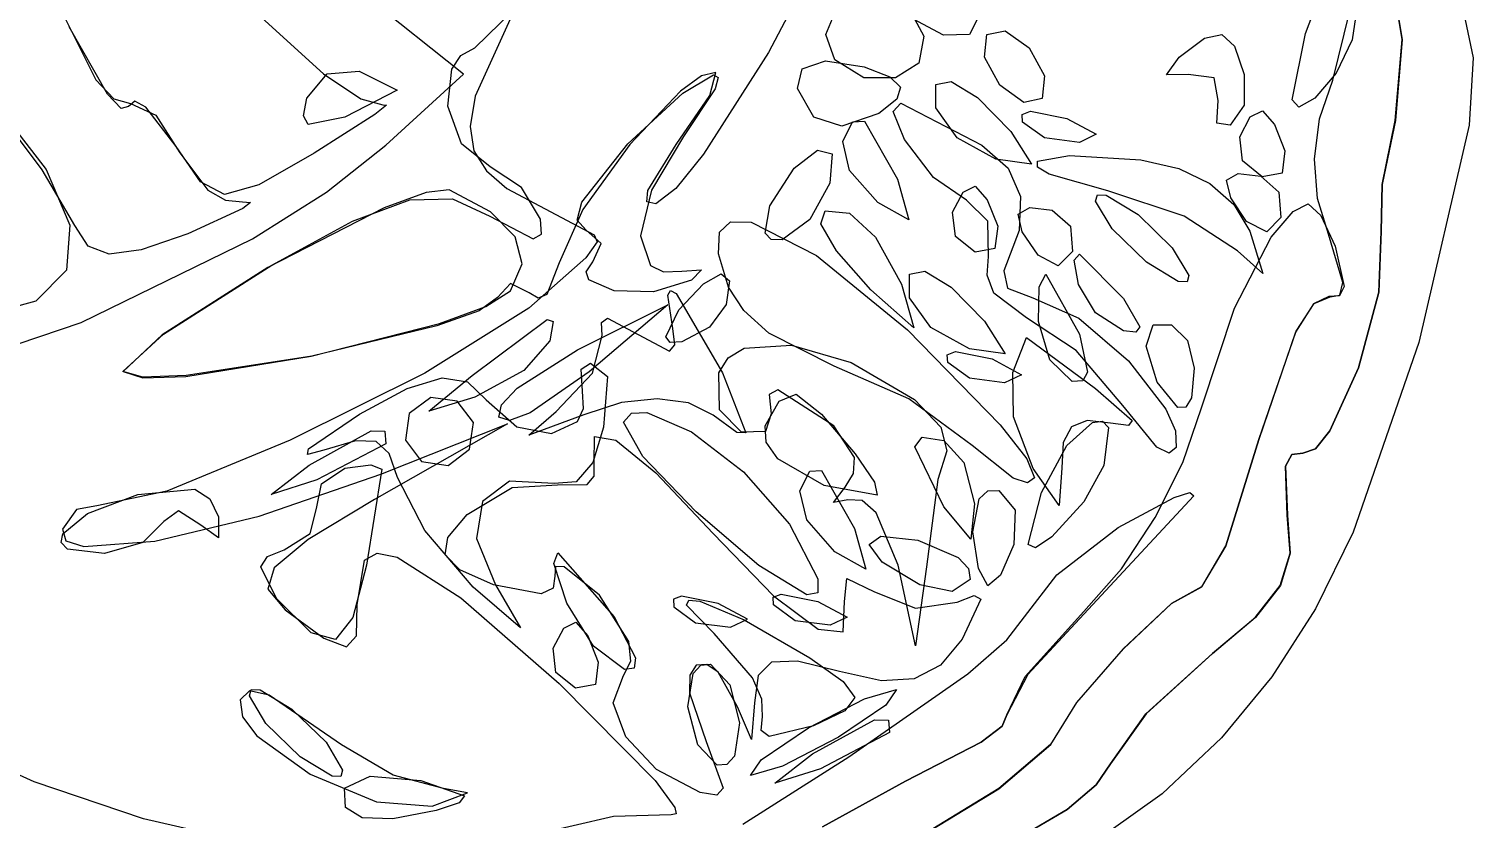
# Model space of a CAD drawing. Extents: x -886 to 651, y -59 to 942.
# Drawn here: x -170.37 to -142.09, y 56.71 to 72.17 of the extents above; entities that cross this region are included whole.
import ezdxf

# ---------------------------------------------------------------- set-up
doc = ezdxf.new("R2010")
doc.units = 0

msp = doc.modelspace()

# ---------------------------------------------------------------- linework, layer by layer
at = {"layer": 'Layer 1'}
for p, q in [((-161.86118, 71.290169), (-164.92752, 73.729669)), ((-154.808188, 73.769053), (-155.886159, 71.70834)), ((-144.2, 73.6502), (-144.464234, 71.956354)), ((-143.482074, 71.962313), (-143.76239, 73.657017)), ((-143.75949, 73.657), (-143.479174, 71.962294)), ((-145.37445, 72.07977), (-144.873509, 73.405243)), ((-166.5615, 73.0781), (-164.601202, 71.294569)), ((-169.700595, 72.454869), (-169.056115, 71.174145)), ((-161.63598, 71.805186), (-160.891421, 72.52811)), ((-160.847858, 72.581388), (-161.630881, 70.858581)), ((-154.766715, 72.064061), (-154.572441, 72.53508)), ((-152.459108, 72.050076), (-153.15789, 72.424789)), ((-153.121233, 72.542574), (-152.8503, 72.03376)), ((-151.786148, 72.393888), (-151.955514, 72.063454)), ((-144.83998, 71.166252), (-144.509867, 72.519223)), ((-142.27479, 72.47692), (-142.09303, 71.606875)), ((-168.829309, 70.895074), (-169.5799, 72.211173)), ((-151.615144, 72.060123), (-151.25259, 72.136734)), ((-151.25259, 72.136734), (-150.784126, 71.801116)), ((-154.5915, 71.570105), (-154.766715, 72.064061)), ((-152.8503, 72.03376), (-152.942398, 71.504647)), ((-152.8503, 72.03376), (-152.8503, 72.03376)), ((-151.955514, 72.063454), (-152.459108, 72.050076)), ((-151.66068, 71.618435), (-151.615144, 72.060123)), ((-147.84891, 71.621621), (-147.354327, 71.989318)), ((-147.354327, 71.989318), (-147.010783, 72.064166)), ((-147.010783, 72.064166), (-146.768004, 71.832739)), ((-146.768004, 71.832739), (-146.57572, 71.28161)), ((-145.635521, 70.781887), (-145.37445, 72.07977)), ((-144.464234, 71.956354), (-144.774266, 71.305915)), ((-143.61728, 70.381157), (-143.482074, 71.962313)), ((-143.479174, 71.962294), (-143.61438, 70.38114)), ((-162.088029, 71.387027), (-161.911387, 71.652625)), ((-161.911387, 71.652625), (-161.63598, 71.805186)), ((-155.886159, 71.70834), (-157.16401, 69.720504)), ((-155.227499, 71.39092), (-154.773181, 71.550538)), ((-154.773181, 71.550538), (-154.01335, 71.429857)), ((-154.022183, 71.217117), (-154.5915, 71.570105)), ((-151.360554, 71.069018), (-151.66068, 71.618435)), ((-150.784126, 71.801116), (-150.484, 71.2517)), ((-148.094554, 71.275702), (-147.84891, 71.621621)), ((-142.09303, 71.606875), (-142.173194, 70.289034)), ((-164.92878, 70.814911), (-164.527736, 71.290516)), ((-164.601202, 71.294569), (-163.8705, 70.803773)), ((-164.527736, 71.290516), (-163.90275, 71.345535)), ((-163.90275, 71.345535), (-163.15697, 70.97697)), ((-163.37825, 69.898479), (-161.86118, 71.290169)), ((-162.163786, 70.663169), (-162.088029, 71.387027)), ((-157.565329, 70.914669), (-156.96755, 71.277136)), ((-156.91742, 71.320069), (-157.203318, 71.252191)), ((-157.036385, 70.872279), (-156.91742, 71.320069)), ((-156.96755, 71.277136), (-156.875152, 71.218563)), ((-155.322092, 71.004892), (-155.227499, 71.39092)), ((-154.01335, 71.429857), (-153.514841, 71.232939)), ((-152.942398, 71.504647), (-153.402754, 71.213865)), ((-147.67032, 71.281313), (-148.094554, 71.275702)), ((-147.164224, 71.216453), (-147.67032, 71.281313)), ((-146.57572, 71.281598), (-146.576009, 70.681685)), ((-146.57572, 71.28161), (-146.57572, 71.281598)), ((-144.774266, 71.305915), (-145.1919, 70.8184)), ((-169.056115, 71.174145), (-168.706926, 70.801017)), ((-163.15697, 70.97697), (-164.183, 70.446346)), ((-163.15697, 70.97697), (-163.15697, 70.97697)), ((-157.203318, 71.252191), (-157.611362, 70.956308)), ((-156.934693, 70.998228), (-157.55242, 70.066594)), ((-156.875152, 71.218563), (-156.934693, 70.998228)), ((-155.00275, 70.44634), (-155.322092, 71.004892)), ((-153.402754, 71.213865), (-154.022183, 71.217117)), ((-153.514841, 71.232939), (-153.30529, 71.029813)), ((-153.30529, 71.029813), (-153.377784, 70.798571)), ((-152.61563, 70.625138), (-152.61144, 71.083356)), ((-152.61144, 71.083356), (-152.310795, 71.142829)), ((-152.310795, 71.142829), (-151.794855, 70.828852)), ((-150.89209, 70.7334), (-151.360554, 71.069018)), ((-150.484, 71.2517), (-150.529536, 70.810012)), ((-150.484, 71.2517), (-150.484, 71.2517)), ((-147.08499, 70.768289), (-147.164224, 71.216453)), ((-145.098072, 70.409605), (-144.83998, 71.166252)), ((-170.10694, 69.416328), (-171.12817, 70.77048)), ((-168.563472, 70.615058), (-168.829309, 70.895074)), ((-168.706926, 70.801017), (-168.37904, 70.711683)), ((-168.296708, 70.756346), (-168.42131, 70.655143)), ((-168.37904, 70.711683), (-167.881927, 70.483873)), ((-168.078733, 70.64275), (-168.296708, 70.756346)), ((-164.99217, 70.470242), (-164.92878, 70.814911)), ((-163.8705, 70.803773), (-163.44255, 70.68499)), ((-161.630881, 70.858581), (-161.732243, 70.26016)), ((-158.64237, 69.922179), (-157.565329, 70.914669)), ((-157.611362, 70.956308), (-158.605506, 69.909177)), ((-157.69382, 69.911439), (-157.036385, 70.872279)), ((-153.377784, 70.798571), (-153.72541, 70.517303)), ((-153.444718, 70.553155), (-153.299966, 70.718968)), ((-153.299966, 70.718968), (-151.71009, 69.897913)), ((-151.794855, 70.828852), (-151.14478, 70.166719)), ((-150.529536, 70.810012), (-150.89209, 70.7334)), ((-147.107683, 70.33039), (-147.08499, 70.768289)), ((-145.502465, 70.637963), (-145.635521, 70.781887)), ((-145.1919, 70.8184), (-145.502465, 70.637963)), ((-171.00573, 70.67869), (-170.028119, 69.421165)), ((-168.42131, 70.655143), (-168.563472, 70.615058)), ((-167.48549, 69.873724), (-168.078733, 70.64275)), ((-167.881927, 70.483873), (-167.41195, 69.749871)), ((-164.900275, 70.299495), (-164.99217, 70.470242)), ((-164.183, 70.446346), (-164.900275, 70.299495)), ((-163.594216, 70.500407), (-164.78425, 69.73865)), ((-163.366574, 70.680371), (-163.594216, 70.500407)), ((-163.44255, 70.68499), (-163.366574, 70.680371)), ((-161.900801, 69.926513), (-162.163786, 70.663169)), ((-154.453795, 70.267117), (-155.00275, 70.44634)), ((-153.72541, 70.5173), (-154.453795, 70.267117)), ((-153.72541, 70.517303), (-153.72541, 70.5173)), ((-153.22491, 70.00813), (-153.444718, 70.553155)), ((-152.195236, 70.041242), (-152.61563, 70.625138)), ((-150.920075, 70.499412), (-150.758712, 70.562175)), ((-150.91291, 70.349777), (-150.920075, 70.499412)), ((-150.758712, 70.562175), (-150.0444, 70.418117)), ((-150.0444, 70.418117), (-149.470396, 70.109878)), ((-146.576009, 70.681685), (-146.84662, 70.290208)), ((-146.66133, 70.059841), (-146.455615, 70.451603)), ((-146.455615, 70.451603), (-146.21852, 70.567319)), ((-146.21852, 70.567319), (-145.982335, 70.304097)), ((-145.198871, 69.620619), (-145.098072, 70.409605)), ((-161.732243, 70.26016), (-161.655131, 69.785248)), ((-154.43381, 69.969868), (-154.24118, 70.354001)), ((-154.24118, 70.354001), (-154.007618, 70.365054)), ((-154.007618, 70.365054), (-153.36145, 69.229066)), ((-151.14478, 70.16672), (-150.741064, 69.52407)), ((-151.14478, 70.166719), (-151.14478, 70.16672)), ((-150.484977, 70.040595), (-150.91291, 70.349777)), ((-146.84662, 70.290208), (-147.107683, 70.33039)), ((-145.982335, 70.304097), (-145.77882, 69.78479)), ((-143.876896, 69.124138), (-143.61728, 70.381157)), ((-143.61438, 70.38114), (-143.874019, 69.12412)), ((-142.173194, 70.289034), (-143.15684, 66.03584)), ((-167.012498, 69.179927), (-167.48549, 69.873724)), ((-164.545522, 68.976882), (-163.37825, 69.898479)), ((-161.33662, 69.469956), (-161.900801, 69.926513)), ((-159.545616, 68.782972), (-158.64237, 69.922179)), ((-158.605506, 69.909177), (-159.523085, 68.635972)), ((-158.253872, 69.011156), (-157.69382, 69.911439)), ((-157.55242, 70.066594), (-158.178557, 69.014566)), ((-157.55242, 70.066594), (-157.55242, 70.066594)), ((-154.299704, 69.401537), (-154.43381, 69.969868)), ((-152.660012, 69.262225), (-153.22491, 70.00813)), ((-151.43771, 69.622408), (-152.195236, 70.041242)), ((-151.71009, 69.897917), (-151.195482, 69.444547)), ((-151.71009, 69.897913), (-151.71009, 69.897917)), ((-149.79972, 69.951903), (-150.484977, 70.040595)), ((-149.470396, 70.109878), (-149.79973, 69.951881)), ((-149.79973, 69.951881), (-149.79972, 69.951903)), ((-146.607809, 69.587283), (-146.66133, 70.059841)), ((-167.41195, 69.749871), (-166.866212, 69.015179)), ((-164.78425, 69.73865), (-165.868499, 69.122725)), ((-161.655131, 69.785248), (-161.410764, 69.394986)), ((-157.16401, 69.720504), (-157.706084, 69.04917)), ((-155.38502, 69.4439), (-154.926094, 69.80222)), ((-154.926094, 69.80222), (-154.640611, 69.726086)), ((-154.640611, 69.726086), (-154.68454, 69.156374)), ((-150.741064, 69.52407), (-151.43771, 69.622408)), ((-150.621517, 69.580742), (-149.997026, 69.697517)), ((-150.619841, 69.466548), (-150.621517, 69.580742)), ((-149.997026, 69.697517), (-148.59821, 69.607173)), ((-148.59821, 69.607173), (-147.856906, 69.441453)), ((-146.22164, 69.277312), (-146.607809, 69.587283)), ((-145.77882, 69.78479), (-145.834559, 69.346281)), ((-145.77882, 69.78479), (-145.77882, 69.78479)), ((-145.14095, 68.851114), (-145.198871, 69.620619)), ((-169.47064, 68.32219), (-170.10694, 69.416328)), ((-170.028119, 69.421165), (-169.566689, 68.328353)), ((-161.410764, 69.394986), (-161.01036, 69.050514)), ((-160.723707, 69.069001), (-161.33662, 69.469956)), ((-155.86142, 68.710247), (-155.38502, 69.4439)), ((-153.74733, 68.772908), (-154.299704, 69.401537)), ((-151.195482, 69.444547), (-150.95382, 68.890256)), ((-150.396323, 69.32681), (-150.619841, 69.466548)), ((-149.24608, 69.005686), (-150.396323, 69.32681)), ((-147.856906, 69.441453), (-147.245462, 69.147928)), ((-146.92155, 69.211267), (-146.691609, 69.340637)), ((-146.691609, 69.340637), (-146.25235, 69.287347)), ((-146.25235, 69.287347), (-145.893879, 68.974819)), ((-145.834559, 69.346281), (-146.22164, 69.277312)), ((-166.542375, 68.933039), (-167.012498, 69.179927)), ((-166.866212, 69.015179), (-166.523177, 68.821475)), ((-165.868499, 69.122725), (-166.542375, 68.933039)), ((-162.13769, 69.02338), (-162.591521, 68.973364)), ((-161.328847, 68.593384), (-162.13769, 69.02338)), ((-161.01036, 69.050514), (-159.30367, 68.140786)), ((-160.35222, 68.448506), (-160.723707, 69.069001)), ((-158.178557, 69.014566), (-158.394556, 68.120347)), ((-158.268476, 68.785324), (-158.253872, 69.011156)), ((-157.706084, 69.04917), (-158.09196, 68.750359)), ((-154.68454, 69.156376), (-155.080754, 68.440073)), ((-154.68454, 69.156374), (-154.68454, 69.156376)), ((-153.36145, 69.22907), (-153.142205, 68.436813)), ((-153.36145, 69.229066), (-153.36145, 69.22907)), ((-152.01269, 68.82346), (-152.660012, 69.262225)), ((-152.07757, 68.976832), (-151.84047, 69.092548)), ((-151.84047, 69.092548), (-151.604286, 68.829326)), ((-147.748937, 68.508147), (-149.24608, 69.005686)), ((-147.245462, 69.147928), (-146.77722, 68.735315)), ((-146.839124, 68.867356), (-146.92155, 69.211267)), ((-143.89577, 68.208737), (-143.876896, 69.124138)), ((-143.874019, 69.12412), (-143.89287, 68.20872)), ((-166.523177, 68.821475), (-166.18696, 68.785712)), ((-166.18696, 68.785712), (-166.032106, 68.777019)), ((-166.032106, 68.777019), (-166.182897, 68.657022)), ((-165.99285, 68.064745), (-164.545522, 68.976882)), ((-164.031142, 68.407543), (-162.909449, 68.82683)), ((-162.591521, 68.973364), (-163.41249, 68.670276)), ((-162.909449, 68.82683), (-162.072963, 68.846641)), ((-162.072963, 68.846641), (-161.34776, 68.505976)), ((-159.63411, 68.427694), (-159.545616, 68.782972)), ((-158.09196, 68.750359), (-158.268476, 68.785324)), ((-153.142205, 68.436813), (-153.74733, 68.772908)), ((-152.28329, 68.585071), (-152.07757, 68.976832)), ((-151.594426, 68.408682), (-152.01269, 68.82346)), ((-151.604286, 68.829326), (-151.40078, 68.31002)), ((-150.95382, 68.890256), (-150.983208, 68.224165)), ((-149.483824, 68.799737), (-149.448163, 68.923054)), ((-149.15891, 68.256557), (-149.483824, 68.799737)), ((-149.448163, 68.923054), (-149.27533, 68.91856)), ((-149.27533, 68.91856), (-148.652791, 68.54073)), ((-146.5274, 68.404837), (-146.839124, 68.867356)), ((-146.77722, 68.735315), (-146.46552, 68.212333)), ((-145.893879, 68.974819), (-145.8582, 68.480917)), ((-145.61805, 68.599974), (-145.322186, 68.745735)), ((-145.322186, 68.745735), (-145.07464, 68.523204)), ((-144.92288, 68.152912), (-145.14095, 68.851114)), ((-166.182897, 68.657022), (-167.26053, 68.164626)), ((-163.41249, 68.670276), (-165.68965, 67.50425)), ((-161.34776, 68.505976), (-160.493586, 68.065509)), ((-160.847611, 68.100936), (-161.328847, 68.593384)), ((-160.335875, 68.154193), (-160.35222, 68.448506)), ((-159.523085, 68.635972), (-159.98733, 67.593989)), ((-155.954524, 68.173374), (-155.86142, 68.710247)), ((-155.080754, 68.440073), (-155.6194, 68.046106)), ((-154.860959, 68.355886), (-154.7789, 68.615025)), ((-154.7789, 68.615025), (-154.3044, 68.56927)), ((-154.3044, 68.56927), (-153.792186, 68.094168)), ((-152.229768, 68.112513), (-152.28329, 68.585071)), ((-151.00306, 68.547211), (-150.773119, 68.67658)), ((-150.920637, 68.203299), (-151.00306, 68.547211)), ((-150.773119, 68.67658), (-150.33386, 68.623291)), ((-150.33386, 68.623291), (-149.975389, 68.310763)), ((-148.652791, 68.54073), (-147.98223, 67.88982)), ((-146.70793, 67.829596), (-147.748937, 68.508147)), ((-145.8582, 68.480917), (-146.134877, 68.201556)), ((-146.04564, 68.097707), (-145.61805, 68.599974)), ((-145.8582, 68.480917), (-145.8582, 68.480917)), ((-145.07464, 68.523204), (-144.792, 67.920596)), ((-169.566689, 68.328353), (-169.631772, 67.451597)), ((-169.208023, 67.919671), (-169.47064, 68.32219)), ((-167.26053, 68.164626), (-168.168807, 67.845583)), ((-165.61197, 67.549778), (-164.031142, 68.407543)), ((-160.493586, 68.065509), (-160.335875, 68.154193)), ((-159.46703, 68.242729), (-159.63411, 68.427694)), ((-159.162893, 67.97497), (-159.46703, 68.242729)), ((-156.870682, 67.768558), (-156.850268, 68.193182)), ((-156.850268, 68.193182), (-156.629548, 68.398313)), ((-156.629548, 68.398313), (-156.226884, 68.388325)), ((-156.226884, 68.388325), (-154.949168, 67.740478)), ((-155.83652, 68.047644), (-155.954524, 68.173374)), ((-154.560449, 67.827446), (-154.860959, 68.355886)), ((-151.58021, 67.72044), (-151.594426, 68.408682)), ((-151.40078, 68.31002), (-151.456518, 67.871511)), ((-151.40078, 68.31002), (-151.40078, 68.31002)), ((-150.983208, 68.224165), (-151.28175, 67.435397)), ((-150.60891, 67.74078), (-150.920637, 68.203299)), ((-149.975389, 68.310763), (-149.93971, 67.81686)), ((-148.488349, 67.605646), (-149.15891, 68.256557)), ((-146.134877, 68.201556), (-146.5274, 68.404837)), ((-146.46552, 68.212333), (-146.46552, 68.21233)), ((-146.46552, 68.21233), (-146.208327, 67.38573)), ((-144.642845, 67.206868), (-144.92288, 68.152912)), ((-143.940592, 67.019052), (-143.89577, 68.208737)), ((-143.89287, 68.20872), (-143.937692, 67.019036)), ((-169.345729, 66.426877), (-165.99285, 68.064745)), ((-168.796025, 67.762367), (-169.208023, 67.919671)), ((-160.711467, 67.574884), (-160.847611, 68.100936)), ((-159.24372, 68.004925), (-159.464217, 67.688761)), ((-159.32782, 67.610515), (-159.162893, 67.97497)), ((-159.30367, 68.140786), (-159.24372, 68.004925)), ((-158.394556, 68.120347), (-158.198312, 67.541034)), ((-155.6194, 68.046106), (-155.83652, 68.047644)), ((-153.792186, 68.094168), (-153.28571, 67.17786)), ((-151.84359, 67.802542), (-152.229768, 68.112513)), ((-151.456518, 67.871511), (-151.84359, 67.802542)), ((-147.98223, 67.88982), (-147.657324, 67.34664)), ((-147.98223, 67.88982), (-147.98223, 67.88982)), ((-146.763589, 66.703603), (-146.04564, 68.097707)), ((-144.792, 67.9206), (-144.619174, 67.133851)), ((-144.792, 67.920596), (-144.792, 67.9206)), ((-168.168807, 67.845583), (-168.796025, 67.762367)), ((-159.464217, 67.688761), (-160.57914, 66.704116)), ((-159.98733, 67.593989), (-160.225397, 66.975123)), ((-159.457118, 67.42048), (-159.32782, 67.610515)), ((-156.67243, 67.120068), (-156.870682, 67.768558)), ((-154.949168, 67.740478), (-153.16401, 66.284623)), ((-153.88724, 67.0653), (-154.560449, 67.827446)), ((-151.606366, 67.352084), (-151.58021, 67.72044)), ((-150.216387, 67.537499), (-150.60891, 67.74078)), ((-149.93971, 67.81686), (-150.216387, 67.537499)), ((-149.93971, 67.81686), (-149.93971, 67.81686)), ((-149.902955, 67.648413), (-149.800651, 67.76679)), ((-149.81951, 67.171621), (-149.902955, 67.648413)), ((-149.800651, 67.76679), (-148.937, 66.89657)), ((-147.86581, 67.227817), (-148.488349, 67.605646)), ((-146.208327, 67.38573), (-146.70793, 67.829596)), ((-169.631772, 67.451597), (-170.2337, 66.84224)), ((-165.68965, 67.50425), (-167.756719, 66.185566)), ((-167.734219, 66.198899), (-165.61197, 67.549778)), ((-165.68965, 67.50425), (-165.68965, 67.50425)), ((-160.9379, 67.04408), (-160.711467, 67.574884)), ((-159.405784, 67.25805), (-159.457118, 67.42048)), ((-158.198312, 67.541034), (-157.944941, 67.41856)), ((-157.944941, 67.41856), (-157.58772, 67.433724)), ((-157.58772, 67.433724), (-157.198216, 67.453902)), ((-157.198216, 67.453902), (-157.39555, 67.251589)), ((-157.1612, 67.185567), (-156.814689, 67.37833)), ((-156.814689, 67.37833), (-156.65053, 67.244162)), ((-153.13051, 66.911828), (-153.12632, 67.370046)), ((-153.12632, 67.370046), (-152.825675, 67.429519)), ((-152.825675, 67.429519), (-152.309735, 67.115542)), ((-151.475381, 67.001871), (-151.606366, 67.352084)), ((-151.28175, 67.435397), (-151.208182, 67.097701)), ((-150.586296, 67.126268), (-150.46111, 67.37168)), ((-150.46111, 67.37168), (-149.80008, 66.19742)), ((-147.657324, 67.34664), (-147.692983, 67.223323)), ((-161.420125, 66.740405), (-160.9379, 67.04408)), ((-160.937716, 67.187615), (-161.19533, 66.916018)), ((-160.57748, 67.009148), (-160.937716, 67.187615)), ((-158.91058, 67.043749), (-159.405784, 67.25805)), ((-158.140928, 67.023099), (-158.91058, 67.043749)), ((-157.39555, 67.251589), (-158.140928, 67.023099)), ((-157.861868, 66.958207), (-157.80744, 67.049985)), ((-157.80744, 67.049985), (-157.693721, 66.995698)), ((-157.64182, 66.671407), (-157.1612, 67.185567)), ((-156.65053, 67.244162), (-156.71697, 66.777526)), ((-156.370243, 66.660498), (-156.67243, 67.120068)), ((-153.040269, 66.323026), (-153.88724, 67.0653)), ((-153.28571, 67.17786), (-153.28571, 67.177857)), ((-153.28571, 67.177857), (-153.040269, 66.323026)), ((-152.309735, 67.115542), (-151.65966, 66.45341)), ((-151.208182, 67.097701), (-150.71505, 66.910081)), ((-150.60118, 66.447099), (-150.586296, 67.126268)), ((-149.485521, 66.614656), (-149.81951, 67.171621)), ((-147.692983, 67.223323), (-147.86581, 67.227817)), ((-144.619174, 67.133851), (-144.710585, 66.947753)), ((-144.701109, 66.963789), (-144.642845, 67.206868)), ((-144.338668, 65.536218), (-143.940592, 67.019052)), ((-143.937692, 67.019036), (-144.335768, 65.536202)), ((-170.2337, 66.84224), (-170.784511, 66.696138)), ((-162.329495, 66.405972), (-161.420125, 66.740405)), ((-161.19533, 66.916018), (-161.553984, 66.656357)), ((-160.396864, 66.900929), (-160.57748, 67.009148)), ((-160.225397, 66.975123), (-160.396864, 66.900929)), ((-159.62617, 65.888925), (-157.85668, 66.77185)), ((-157.85668, 66.77185), (-159.3998, 65.45755)), ((-157.76465, 66.311411), (-157.861868, 66.958207)), ((-157.693721, 66.995698), (-156.78694, 65.44312)), ((-156.71694, 66.777526), (-157.042555, 66.334191)), ((-156.71697, 66.777526), (-156.71694, 66.777526)), ((-152.710111, 66.327931), (-153.13051, 66.911828)), ((-150.83923, 66.5142), (-151.475381, 67.001871)), ((-150.71505, 66.910081), (-149.811984, 66.510244)), ((-148.937, 66.89657), (-148.93675, 66.89657)), ((-148.93675, 66.89657), (-148.618839, 66.340912)), ((-145.2186, 66.791265), (-145.568775, 66.235924)), ((-145.558273, 66.255793), (-145.205949, 66.796344)), ((-144.9162, 66.934332), (-145.2186, 66.791265)), ((-145.205949, 66.796344), (-144.89288, 66.927612)), ((-144.710585, 66.947753), (-144.9162, 66.934332)), ((-144.89288, 66.927612), (-144.701109, 66.963789)), ((-160.57914, 66.704116), (-162.62004, 65.436586)), ((-161.553984, 66.656357), (-162.383017, 66.357539)), ((-161.69174, 65.385636), (-160.21901, 66.486566)), ((-160.21901, 66.486566), (-160.103719, 66.442581)), ((-159.161136, 66.423267), (-159.042737, 66.511521)), ((-159.042737, 66.511521), (-158.44261, 66.192574)), ((-157.898145, 66.1474), (-157.64182, 66.671407)), ((-155.879616, 66.215886), (-156.370243, 66.660498)), ((-151.65966, 66.45341), (-151.255943, 65.810759)), ((-151.65966, 66.45341), (-151.65966, 66.45341)), ((-149.866836, 65.878255), (-150.83923, 66.5142)), ((-149.811984, 66.510244), (-148.841631, 65.677837)), ((-148.93575, 66.260574), (-149.485521, 66.614656)), ((-147.40917, 64.754357), (-146.763589, 66.703603)), ((-172.672993, 65.300925), (-169.345729, 66.426877)), ((-168.52686, 65.465378), (-167.734219, 66.198899)), ((-167.756719, 66.185566), (-168.5264, 65.46544)), ((-164.84186, 65.767119), (-162.329495, 66.405972)), ((-162.383017, 66.357539), (-164.830199, 65.765505)), ((-160.103719, 66.442581), (-160.16761, 66.06546)), ((-159.333781, 65.434857), (-159.14536, 66.170274)), ((-159.14536, 66.170274), (-159.161136, 66.423267)), ((-158.44261, 66.192574), (-157.823839, 65.864511)), ((-157.725421, 65.990894), (-157.76465, 66.311411)), ((-157.042555, 66.334191), (-157.58312, 66.045725)), ((-154.60447, 65.574378), (-155.879616, 66.215886)), ((-153.16401, 66.284623), (-153.16401, 66.28462)), ((-153.16401, 66.28462), (-151.350881, 64.426005)), ((-151.95258, 65.909098), (-152.710111, 66.327931)), ((-150.380764, 65.694586), (-150.60118, 66.447099)), ((-149.80008, 66.19742), (-149.642114, 65.454788)), ((-149.80008, 66.19742), (-149.80008, 66.19742)), ((-148.69792, 66.235442), (-148.93575, 66.260574)), ((-148.618839, 66.340912), (-148.69792, 66.235442)), ((-148.497336, 65.96571), (-148.35651, 66.381725)), ((-148.35651, 66.381725), (-147.995606, 66.378371)), ((-147.995606, 66.378371), (-147.68781, 66.076489)), ((-145.568775, 66.235924), (-146.29113, 64.135402)), ((-146.28695, 64.134652), (-145.558273, 66.255793)), ((-160.809374, 65.138643), (-159.62617, 65.888925)), ((-160.16761, 66.06546), (-160.679208, 65.488641)), ((-160.16761, 66.06546), (-160.16761, 66.06546)), ((-157.811284, 66.035564), (-157.898145, 66.1474)), ((-157.823839, 65.864511), (-157.725421, 65.990894)), ((-157.58312, 66.045725), (-157.811284, 66.035564)), ((-156.675366, 65.736925), (-156.362933, 65.924805)), ((-156.362933, 65.924805), (-155.439095, 65.983712)), ((-155.439095, 65.983712), (-154.267443, 65.640603)), ((-151.255943, 65.810759), (-151.95258, 65.909098)), ((-151.10767, 65.447658), (-150.83966, 66.134991)), ((-150.83966, 66.134991), (-149.48487, 65.131601)), ((-148.27601, 65.259305), (-148.497336, 65.96571)), ((-147.68782, 66.07649), (-147.552804, 65.534562)), ((-147.68781, 66.076489), (-147.68782, 66.07649)), ((-143.15684, 66.03584), (-144.439485, 62.324983)), ((-167.29937, 65.372085), (-164.84186, 65.767119)), ((-164.830199, 65.765505), (-167.292829, 65.386068)), ((-159.55438, 65.511723), (-159.37138, 65.631201)), ((-159.37138, 65.631201), (-159.04332, 65.367581)), ((-156.85798, 65.439337), (-156.675366, 65.736925)), ((-154.267443, 65.640603), (-153.02895, 64.920022)), ((-152.387445, 65.792941), (-152.226083, 65.855704)), ((-152.38028, 65.643306), (-152.387445, 65.792941)), ((-151.952347, 65.33412), (-152.38028, 65.643306)), ((-152.226083, 65.855704), (-151.51177, 65.711646)), ((-151.51177, 65.711646), (-150.937766, 65.403408)), ((-149.94014, 65.272839), (-150.380764, 65.694586)), ((-148.95358, 64.80321), (-149.866836, 65.878255)), ((-148.841631, 65.677837), (-148.106053, 64.728369)), ((-168.141172, 65.352995), (-168.52686, 65.465378)), ((-168.5264, 65.46544), (-168.140172, 65.342429)), ((-167.292829, 65.386068), (-168.141172, 65.352995)), ((-168.140172, 65.342429), (-167.29937, 65.372085)), ((-162.62004, 65.436586), (-165.255172, 64.119793)), ((-162.963211, 65.131495), (-162.277001, 65.340412)), ((-162.537086, 64.691453), (-161.69174, 65.385636)), ((-162.277001, 65.340412), (-161.780611, 65.265749)), ((-160.679208, 65.488641), (-161.64034, 64.96453)), ((-159.3998, 65.45755), (-160.556119, 64.656044)), ((-160.04808, 64.683924), (-159.333781, 65.434857)), ((-159.53248, 65.080525), (-159.55438, 65.511723)), ((-159.04332, 65.367584), (-159.119766, 64.37916)), ((-159.04332, 65.367581), (-159.04332, 65.367584)), ((-156.848425, 64.714554), (-156.85798, 65.439337)), ((-156.78694, 65.44314), (-156.334664, 64.266614)), ((-156.78694, 65.44312), (-156.78694, 65.44314)), ((-153.143423, 64.930341), (-154.60447, 65.574378)), ((-151.26709, 65.245432), (-151.952347, 65.33412)), ((-150.937766, 65.403408), (-151.2671, 65.24541)), ((-151.088568, 64.581965), (-151.10767, 65.447658)), ((-149.642114, 65.454788), (-149.735906, 65.28199)), ((-147.552804, 65.534562), (-147.60732, 64.95407)), ((-144.898229, 64.303934), (-144.338668, 65.536218)), ((-144.335768, 65.536202), (-144.895329, 64.303918)), ((-163.89667, 64.632478), (-162.963211, 65.131495)), ((-161.780611, 65.265749), (-161.41661, 64.914024)), ((-161.117556, 64.811787), (-160.809374, 65.138643)), ((-159.512945, 64.743374), (-159.53248, 65.080525)), ((-155.704246, 65.10684), (-155.876009, 65.015933)), ((-154.60971, 64.402034), (-155.704246, 65.10684)), ((-151.2671, 65.24541), (-151.26709, 65.245432)), ((-149.735906, 65.28199), (-149.94014, 65.272839)), ((-149.48487, 65.131604), (-148.769651, 64.508936)), ((-149.48487, 65.131601), (-149.48487, 65.131604)), ((-147.875778, 64.760787), (-148.27601, 65.259305)), ((-162.50254, 64.959292), (-162.92178, 64.643481)), ((-161.64034, 64.96453), (-162.537086, 64.691453)), ((-161.982991, 64.884639), (-162.50254, 64.959292)), ((-161.66718, 64.465397), (-161.982991, 64.884639)), ((-161.41661, 64.914024), (-160.818153, 64.385978)), ((-161.16928, 64.574625), (-161.117556, 64.811787)), ((-158.765589, 64.857208), (-159.50204, 64.620294)), ((-158.068837, 64.93441), (-158.765589, 64.857208)), ((-157.455797, 64.85208), (-158.068837, 64.93441)), ((-156.97048, 64.610394), (-157.455797, 64.85208)), ((-155.95318, 64.403016), (-155.680316, 64.887818)), ((-155.876009, 65.015933), (-155.83741, 64.637141)), ((-155.680316, 64.887818), (-155.34614, 65.020682)), ((-155.34614, 65.020682), (-154.851184, 64.629402)), ((-151.90367, 64.020048), (-153.143423, 64.930341)), ((-153.02895, 64.920022), (-153.02892, 64.920024)), ((-153.02892, 64.920024), (-152.511291, 64.378149)), ((-148.286884, 63.988172), (-148.95358, 64.80321)), ((-147.719408, 64.768367), (-147.875778, 64.760787)), ((-147.775083, 63.685906), (-147.40917, 64.754357)), ((-147.60732, 64.95407), (-147.719408, 64.768367)), ((-164.892551, 63.95049), (-163.89667, 64.632478)), ((-162.92178, 64.643481), (-162.99644, 64.123934)), ((-160.959625, 64.510838), (-161.16928, 64.574625)), ((-160.556119, 64.656044), (-160.959625, 64.510838)), ((-160.581858, 64.219524), (-160.04808, 64.683924)), ((-159.50204, 64.620294), (-160.581858, 64.219524)), ((-160.139415, 64.252313), (-159.628243, 64.49113)), ((-159.628243, 64.49113), (-159.512945, 64.743374)), ((-158.72986, 64.478017), (-158.568655, 64.652988)), ((-158.3465, 63.80283), (-158.72986, 64.478017)), ((-158.568655, 64.652988), (-158.271027, 64.665802)), ((-158.271027, 64.665802), (-157.399301, 64.28659)), ((-156.510506, 64.27593), (-156.97048, 64.610394)), ((-156.41776, 64.280107), (-156.848425, 64.714554)), ((-155.83741, 64.637141), (-155.945931, 64.291062)), ((-154.851184, 64.629402), (-154.19176, 63.854032)), ((-150.70948, 63.569608), (-151.088568, 64.581965)), ((-150.046708, 64.018719), (-149.542265, 64.470568)), ((-149.649842, 64.50845), (-149.95691, 64.384362)), ((-149.19024, 64.458629), (-149.649842, 64.50845)), ((-149.542265, 64.470568), (-149.350129, 64.494553)), ((-149.350129, 64.494553), (-149.232042, 64.369283)), ((-148.769651, 64.508936), (-148.837009, 64.410043)), ((-148.106053, 64.728369), (-147.920698, 64.308334)), ((-164.88179, 63.635963), (-163.670739, 64.303897)), ((-163.670739, 64.303897), (-163.3986, 64.296505)), ((-160.99737, 64.444718), (-163.6012, 62.960858)), ((-163.47972, 63.459289), (-160.99737, 64.444718)), ((-163.3986, 64.296505), (-163.3784, 64.0533)), ((-161.741835, 63.94585), (-161.66718, 64.465397)), ((-160.818153, 64.385978), (-160.139415, 64.252313)), ((-159.119766, 64.37916), (-159.328189, 63.682489)), ((-159.30112, 63.671356), (-159.295425, 64.192537)), ((-159.295425, 64.192537), (-158.879976, 64.122407)), ((-157.399301, 64.28659), (-156.380285, 63.503636)), ((-156.334664, 64.266614), (-156.510506, 64.27593)), ((-155.945931, 64.291062), (-156.41776, 64.280107)), ((-155.933007, 64.083436), (-155.95318, 64.403016)), ((-154.207978, 63.783968), (-154.60971, 64.402034)), ((-152.511291, 64.378149), (-152.39756, 63.916384)), ((-151.350881, 64.426005), (-150.831757, 63.754852)), ((-149.95691, 64.384362), (-150.119791, 64.078743)), ((-149.232042, 64.369283), (-149.32, 63.627096)), ((-148.837009, 64.410043), (-149.19024, 64.458629)), ((-147.920698, 64.308334), (-147.90731, 63.977351)), ((-145.17864, 63.951653), (-144.898229, 64.303934)), ((-144.895329, 64.303918), (-145.17574, 63.951637)), ((-165.255172, 64.119793), (-167.667169, 63.127665)), ((-164.91753, 63.844558), (-164.892551, 63.95049)), ((-164.59658, 63.926238), (-164.91753, 63.844558)), ((-163.3784, 64.0533), (-164.72889, 63.344599)), ((-163.97718, 64.108664), (-164.59658, 63.926238)), ((-163.570885, 64.095217), (-163.97718, 64.108664)), ((-163.31588, 63.862928), (-163.570885, 64.095217)), ((-163.3784, 64.0533), (-163.3784, 64.0533)), ((-162.99644, 64.123934), (-162.680624, 63.704692)), ((-162.99644, 64.123934), (-162.99644, 64.123934)), ((-162.16107, 63.630039), (-161.741835, 63.94585)), ((-158.879976, 64.122407), (-158.092447, 63.483181)), ((-155.708634, 63.756948), (-155.933007, 64.083436)), ((-153.020346, 63.992776), (-152.878551, 64.178702)), ((-152.45263, 62.81562), (-153.020346, 63.992776)), ((-152.878551, 64.178702), (-152.45299, 64.11898)), ((-152.39756, 63.916384), (-152.57359, 63.350956)), ((-152.45299, 64.11898), (-152.06149, 63.685723)), ((-151.097699, 63.379137), (-151.90367, 64.020048)), ((-150.54141, 63.101504), (-150.046708, 64.018719)), ((-150.119791, 64.078743), (-150.14683, 63.583968)), ((-148.044039, 63.868686), (-148.286884, 63.988172)), ((-147.90731, 63.977351), (-148.044039, 63.868686)), ((-146.29113, 64.135402), (-146.935553, 62.055385)), ((-146.931391, 62.054567), (-146.28695, 64.134652)), ((-145.42751, 63.865897), (-145.17864, 63.951653)), ((-145.17574, 63.951637), (-145.42461, 63.86588)), ((-165.624291, 63.060515), (-164.88179, 63.635963)), ((-164.1835, 63.572818), (-163.676796, 63.642647)), ((-163.676796, 63.642647), (-163.45996, 63.553288)), ((-163.15035, 63.388824), (-163.31588, 63.862928)), ((-162.680624, 63.704692), (-162.16107, 63.630039)), ((-159.328189, 63.682489), (-159.655215, 63.304576)), ((-159.301879, 63.42096), (-159.30112, 63.671356)), ((-157.307034, 62.719943), (-158.3465, 63.80283)), ((-154.7988, 63.236366), (-155.708634, 63.756948)), ((-154.221816, 63.469361), (-154.207978, 63.783968)), ((-154.19176, 63.854032), (-154.19176, 63.854031)), ((-154.19176, 63.854031), (-153.814463, 63.302581)), ((-152.06149, 63.685723), (-151.858, 62.87401)), ((-150.831757, 63.754852), (-150.67962, 63.38276)), ((-149.32, 63.6271), (-149.717371, 62.91502)), ((-149.32, 63.627096), (-149.32, 63.6271)), ((-148.315019, 62.606488), (-147.775083, 63.685906)), ((-145.768956, 63.61524), (-145.643085, 63.840054)), ((-145.640164, 63.840035), (-145.766038, 63.615221)), ((-145.643085, 63.840054), (-145.42751, 63.865897)), ((-145.42461, 63.86588), (-145.640164, 63.840035)), ((-165.859658, 62.637539), (-163.47972, 63.459289)), ((-164.72889, 63.344599), (-165.624291, 63.060515)), ((-164.641489, 63.265812), (-164.1835, 63.572818)), ((-163.45996, 63.553291), (-163.76197, 61.672851)), ((-163.45996, 63.553288), (-163.45996, 63.553291)), ((-162.620344, 62.353335), (-163.15035, 63.388824)), ((-159.437183, 63.257884), (-159.301879, 63.42096)), ((-158.092447, 63.483181), (-156.97051, 62.297076)), ((-156.380285, 63.503636), (-155.47958, 62.480197)), ((-155.27436, 63.131298), (-155.08173, 63.515431)), ((-155.08173, 63.515431), (-154.848167, 63.526483)), ((-154.848167, 63.526483), (-154.202, 62.390496)), ((-154.38847, 63.203474), (-154.221816, 63.469361)), ((-152.57359, 63.350956), (-152.79435, 61.644666)), ((-150.820085, 63.289925), (-151.097699, 63.379137)), ((-150.67962, 63.38276), (-150.820085, 63.289925)), ((-150.196311, 62.840713), (-150.70948, 63.569608)), ((-150.14683, 63.583968), (-150.196311, 62.840713)), ((-145.73073, 62.652387), (-145.768956, 63.61524)), ((-145.766038, 63.615221), (-145.72783, 62.65237)), ((-169.2197, 62.688576), (-168.23565, 63.060037)), ((-167.667169, 63.127665), (-169.03866, 62.834126)), ((-168.23565, 63.060037), (-167.123299, 63.161838)), ((-167.123299, 63.161838), (-166.825711, 62.977226)), ((-164.74127, 62.784932), (-164.641489, 63.265812)), ((-161.78561, 62.670596), (-160.906636, 63.194433)), ((-160.957907, 63.320467), (-161.489666, 62.91931)), ((-160.08747, 63.272424), (-160.957907, 63.320467)), ((-160.906636, 63.194433), (-160.01741, 63.24911)), ((-159.655215, 63.304576), (-160.08747, 63.272424)), ((-160.01741, 63.24911), (-159.437183, 63.257884)), ((-155.140254, 62.562967), (-155.27436, 63.131298)), ((-153.762834, 63.043329), (-154.7988, 63.236366)), ((-154.61831, 62.901194), (-154.38847, 63.203474)), ((-153.814463, 63.302581), (-153.762834, 63.043329)), ((-151.764801, 62.974414), (-151.597256, 63.130217)), ((-151.597256, 63.130217), (-151.381, 63.139217)), ((-151.381, 63.139217), (-151.059324, 62.75454)), ((-150.803914, 62.077635), (-150.54141, 63.101504)), ((-147.947236, 63.002978), (-147.639886, 63.099201)), ((-147.639886, 63.099201), (-147.558, 63.035093)), ((-169.03866, 62.834126), (-169.434636, 62.763055)), ((-166.825711, 62.977226), (-166.65813, 62.623884)), ((-163.6012, 62.960858), (-164.901906, 62.175818)), ((-164.86305, 62.298399), (-164.74127, 62.784932)), ((-161.489666, 62.91931), (-161.60706, 62.199632)), ((-154.33527, 62.952036), (-154.61831, 62.901194)), ((-154.056965, 62.944932), (-154.33527, 62.952036)), ((-153.77843, 62.702113), (-154.056965, 62.944932)), ((-151.925241, 62.185073), (-152.45263, 62.81562)), ((-151.858, 62.874), (-151.925241, 62.185073)), ((-151.88728, 62.328772), (-151.764801, 62.974414)), ((-151.858, 62.87401), (-151.858, 62.874)), ((-149.717371, 62.91502), (-150.33825, 62.23178)), ((-147.558, 63.0351), (-149.54662, 60.89821)), ((-149.04337, 62.411399), (-147.947236, 63.002978)), ((-147.558, 63.035093), (-147.558, 63.0351)), ((-169.434636, 62.763055), (-169.70918, 62.381039)), ((-169.702791, 62.290626), (-169.2197, 62.688576)), ((-167.72509, 62.531077), (-168.138619, 62.116811)), ((-167.904752, 62.146953), (-165.859658, 62.637539)), ((-167.440709, 62.741155), (-167.72509, 62.531077)), ((-167.00212, 62.459697), (-167.440709, 62.741155)), ((-166.65813, 62.623884), (-166.65812, 62.623911)), ((-166.65812, 62.623911), (-166.657121, 62.213658)), ((-162.16486, 62.219293), (-161.78561, 62.670596)), ((-156.080523, 61.670712), (-157.307034, 62.719943)), ((-154.58788, 61.934338), (-155.140254, 62.562967)), ((-153.34999, 61.676716), (-153.77843, 62.702113)), ((-151.059324, 62.75454), (-151.08618, 62.079097)), ((-148.97784, 61.604591), (-148.315019, 62.606488)), ((-145.676629, 61.909755), (-145.73073, 62.652387)), ((-145.72783, 62.65237), (-145.673733, 61.909738)), ((-169.734729, 62.120163), (-169.702791, 62.290626)), ((-169.70918, 62.381039), (-169.64389, 62.153285)), ((-166.657121, 62.213658), (-167.00212, 62.459697)), ((-165.37396, 61.977803), (-164.86305, 62.298399)), ((-161.66946, 61.242144), (-162.620344, 62.353335)), ((-162.220524, 61.877439), (-162.16486, 62.219293)), ((-156.97051, 62.297076), (-156.97047, 62.297071)), ((-156.97047, 62.297071), (-155.788912, 61.077156)), ((-155.47958, 62.480197), (-154.919849, 61.41005)), ((-155.47958, 62.480197), (-155.47958, 62.480197)), ((-154.202, 62.3905), (-153.982759, 61.598243)), ((-154.202, 62.390496), (-154.202, 62.3905)), ((-153.918681, 62.077894), (-153.68674, 62.245269)), ((-153.68674, 62.245269), (-152.96368, 62.167593)), ((-151.77444, 61.609791), (-151.88728, 62.328772)), ((-150.33825, 62.23178), (-150.663499, 62.013433)), ((-150.242316, 61.48994), (-149.04337, 62.411399)), ((-144.439485, 62.324983), (-145.182032, 60.818658)), ((-169.615329, 61.989212), (-169.734729, 62.120163)), ((-169.64389, 62.153285), (-169.294696, 62.042972)), ((-168.88772, 61.907357), (-169.615329, 61.989212)), ((-169.294696, 62.042972), (-167.904752, 62.146953)), ((-168.138619, 62.116811), (-168.88772, 61.907357)), ((-165.696367, 61.842945), (-165.37396, 61.977803)), ((-164.901906, 62.175818), (-165.569216, 61.625754)), ((-161.60706, 62.199632), (-161.2344, 61.292114)), ((-153.982759, 61.598243), (-154.58788, 61.934338)), ((-153.662846, 61.736668), (-153.918681, 62.077894)), ((-152.96368, 62.167593), (-152.177137, 61.828607)), ((-151.08618, 62.079097), (-151.348356, 61.476993)), ((-151.08618, 62.079097), (-151.08618, 62.079097)), ((-150.663499, 62.013433), (-150.803914, 62.077635)), ((-146.935553, 62.055385), (-147.40848, 61.251162)), ((-147.4043, 61.250412), (-146.931391, 62.054567)), ((-165.82725, 61.646002), (-165.696367, 61.842945)), ((-165.52139, 61.020796), (-165.82725, 61.646002)), ((-163.76197, 61.672851), (-164.02634, 60.652563)), ((-163.94079, 60.901858), (-163.800769, 61.774824)), ((-163.800769, 61.774824), (-163.547256, 61.907831)), ((-163.547256, 61.907831), (-163.156081, 61.832543)), ((-163.156081, 61.832543), (-161.91477, 61.039147)), ((-161.931065, 61.586769), (-162.220524, 61.877439)), ((-160.093235, 61.706529), (-160.011535, 61.915834)), ((-159.83476, 60.932864), (-160.093235, 61.706529)), ((-160.058145, 61.64874), (-160.07172, 61.462523)), ((-159.888794, 61.64041), (-160.058145, 61.64874)), ((-160.011535, 61.915834), (-158.91178, 60.665728)), ((-155.13603, 61.096497), (-156.080523, 61.670712)), ((-152.92258, 61.292794), (-153.662846, 61.736668)), ((-153.01299, 60.099086), (-153.34999, 61.676716)), ((-152.79435, 61.644666), (-153.01299, 60.099086)), ((-152.177137, 61.828607), (-151.973475, 61.611246)), ((-145.867676, 61.276171), (-145.676629, 61.909755)), ((-145.673733, 61.909738), (-145.864788, 61.276154)), ((-165.569216, 61.625754), (-165.689913, 61.20359)), ((-161.27495, 61.289016), (-161.931065, 61.586769)), ((-160.07172, 61.462523), (-160.106429, 61.226571)), ((-159.19751, 61.089118), (-159.888794, 61.64041)), ((-154.919849, 61.41005), (-154.925314, 61.135997)), ((-154.40339, 60.963611), (-154.358005, 61.416036)), ((-154.358005, 61.416036), (-153.81546, 61.153552)), ((-151.94094, 61.39574), (-152.293557, 61.159369)), ((-151.973475, 61.611246), (-151.94096, 61.39574)), ((-151.94096, 61.39574), (-151.94094, 61.39574)), ((-151.59245, 61.268652), (-151.77444, 61.609791)), ((-151.348356, 61.476993), (-151.59245, 61.268652)), ((-150.87874, 60.664709), (-150.242316, 61.48994)), ((-149.71241, 60.768707), (-148.97784, 61.604591)), ((-165.689913, 61.20359), (-165.35078, 60.802248)), ((-160.741796, 60.449059), (-161.66946, 61.242144)), ((-160.340823, 61.11579), (-161.27495, 61.289016)), ((-161.2344, 61.292114), (-160.741796, 60.449059)), ((-160.106429, 61.226571), (-160.340823, 61.11579)), ((-158.624201, 60.184908), (-159.19751, 61.089118)), ((-155.799585, 61.047946), (-155.638224, 61.110709)), ((-155.788912, 61.077156), (-154.913335, 60.420287)), ((-155.638224, 61.110709), (-154.92392, 60.966649)), ((-154.925314, 61.135997), (-155.13603, 61.096497)), ((-153.81546, 61.153552), (-153.009662, 60.834739)), ((-152.293557, 61.159369), (-152.92258, 61.292794)), ((-152.19407, 60.954256), (-151.860893, 61.084918)), ((-151.860893, 61.084918), (-151.734018, 61.012931)), ((-147.40848, 61.251162), (-147.99975, 60.925342)), ((-147.99557, 60.92459), (-147.4043, 61.250412)), ((-146.356985, 60.653564), (-145.867676, 61.276171)), ((-145.864788, 61.276154), (-146.354098, 60.653547)), ((-164.845895, 60.348828), (-165.52139, 61.020796)), ((-165.35078, 60.802248), (-164.592058, 60.24925)), ((-163.955718, 60.294204), (-163.94079, 60.901858)), ((-161.91477, 61.039147), (-159.98488, 59.358768)), ((-159.315164, 60.093132), (-159.83476, 60.932864)), ((-157.589238, 61.071849), (-157.750596, 61.009089)), ((-157.750596, 61.009089), (-157.74343, 60.859452)), ((-157.74343, 60.859452), (-157.74344, 60.859431)), ((-157.74344, 60.859431), (-157.315516, 60.550228)), ((-156.87493, 60.927792), (-157.589238, 61.071849)), ((-157.491041, 60.895075), (-157.448233, 60.989256)), ((-156.95421, 60.3377), (-157.491041, 60.895075)), ((-157.448233, 60.989256), (-157.229911, 60.96859)), ((-157.229911, 60.96859), (-156.362633, 60.607183)), ((-156.300926, 60.619557), (-156.87493, 60.927792)), ((-155.79242, 60.898309), (-155.799585, 61.047946)), ((-155.364496, 60.589126), (-155.79242, 60.898309)), ((-154.92392, 60.966649), (-154.349913, 60.65841)), ((-154.424556, 60.368446), (-154.40339, 60.963611)), ((-153.009662, 60.834739), (-152.19407, 60.954256)), ((-151.734018, 61.012931), (-152.09457, 60.227296)), ((-149.54662, 60.89821), (-150.811731, 59.535847)), ((-147.99975, 60.925342), (-148.942599, 60.039437)), ((-148.938419, 60.038686), (-147.99557, 60.92459)), ((-145.182032, 60.818658), (-146.032485, 59.48963)), ((-164.02634, 60.652563), (-164.367596, 60.218653)), ((-159.898734, 60.442136), (-159.66163, 60.557852)), ((-159.66163, 60.557852), (-159.425454, 60.29463)), ((-158.91178, 60.665728), (-158.91178, 60.665724)), ((-158.91178, 60.665724), (-158.49193, 59.859527)), ((-157.315516, 60.550228), (-156.63026, 60.461556)), ((-156.63026, 60.461556), (-156.300926, 60.619557)), ((-156.362633, 60.607183), (-155.08102, 59.859795)), ((-154.67924, 60.500434), (-155.364496, 60.589126)), ((-154.349913, 60.65841), (-154.67925, 60.500413)), ((-151.222876, 60.214215), (-150.87874, 60.664709)), ((-150.860816, 59.497802), (-149.71241, 60.768707)), ((-147.19767, 59.943867), (-146.356985, 60.653564)), ((-146.354098, 60.653547), (-147.19477, 59.94385)), ((-164.367596, 60.218653), (-164.845895, 60.348828)), ((-164.592058, 60.24925), (-164.149922, 60.078285)), ((-164.149922, 60.078285), (-163.955718, 60.294204)), ((-160.10445, 60.050375), (-159.898734, 60.442136)), ((-159.425454, 60.29463), (-159.22194, 59.775324)), ((-156.198624, 59.470975), (-156.95421, 60.3377)), ((-154.913335, 60.420287), (-154.424556, 60.368446)), ((-154.67925, 60.500413), (-154.67924, 60.500434)), ((-160.050928, 59.577817), (-160.10445, 60.050375)), ((-158.70817, 59.634034), (-159.315164, 60.093132)), ((-158.58255, 59.794558), (-158.624201, 60.184908)), ((-152.09457, 60.227296), (-152.519961, 59.71887)), ((-151.985542, 59.547007), (-151.222876, 60.214215)), ((-148.942599, 60.039437), (-149.857868, 58.988643)), ((-149.853688, 58.987893), (-148.938419, 60.038686)), ((-159.22194, 59.775324), (-159.277678, 59.336815)), ((-159.22194, 59.775324), (-159.22194, 59.775324)), ((-158.72491, 59.514278), (-158.58255, 59.794558)), ((-158.49193, 59.859527), (-158.517198, 59.657267)), ((-157.30161, 59.717505), (-157.430255, 59.524257)), ((-157.363208, 59.557087), (-157.215679, 59.719127)), ((-157.094235, 59.728825), (-157.30161, 59.717505)), ((-157.215679, 59.719127), (-157.02386, 59.735745)), ((-156.873019, 59.579431), (-157.094235, 59.728825)), ((-157.02386, 59.735745), (-156.647164, 59.333919)), ((-155.831895, 59.779606), (-156.093343, 59.514822)), ((-155.319167, 59.797942), (-155.831895, 59.779606)), ((-154.49552, 59.591638), (-155.319167, 59.797942)), ((-155.08102, 59.859795), (-155.08098, 59.859797)), ((-155.08098, 59.859797), (-154.427407, 59.398824)), ((-152.519961, 59.71887), (-153.034525, 59.450703)), ((-148.498939, 58.76622), (-147.19767, 59.943867)), ((-147.19477, 59.94385), (-148.496039, 58.766201)), ((-159.66475, 59.267846), (-160.050928, 59.577817)), ((-158.932367, 58.983486), (-158.72491, 59.514278)), ((-158.517198, 59.657267), (-158.70817, 59.634034)), ((-157.46719, 58.905682), (-157.363208, 59.557087)), ((-157.430255, 59.524257), (-157.437104, 59.178306)), ((-156.49494, 58.905128), (-156.873019, 59.579431)), ((-156.017174, 59.052014), (-156.198624, 59.470975)), ((-156.093343, 59.514822), (-156.16315, 58.981778)), ((-153.679349, 59.411918), (-154.49552, 59.591638)), ((-154.427407, 59.398824), (-154.200978, 59.08331)), ((-154.3154, 57.922379), (-151.985542, 59.547007)), ((-153.034525, 59.450703), (-153.679349, 59.411918)), ((-151.22173, 58.746737), (-150.860816, 59.497802)), ((-150.811731, 59.535847), (-151.22119, 58.74674)), ((-146.032485, 59.48963), (-147.021159, 58.296322)), ((-166.047184, 59.215004), (-166.23207, 59.038376)), ((-166.052634, 59.118742), (-166.016973, 59.242059)), ((-165.72772, 58.575562), (-166.052634, 59.118742)), ((-165.668111, 59.132902), (-166.047184, 59.215004)), ((-166.016973, 59.242059), (-165.84414, 59.237565)), ((-165.84414, 59.237565), (-165.221605, 58.859736)), ((-164.24754, 58.157048), (-165.668111, 59.132902)), ((-159.98488, 59.358768), (-158.10738, 57.460774)), ((-159.277678, 59.336815), (-159.66475, 59.267846)), ((-157.437104, 59.178306), (-157.1105, 58.224285)), ((-156.647164, 59.333919), (-156.45334, 58.589695)), ((-154.00769, 59.061807), (-153.3794, 59.245212)), ((-153.3794, 59.245212), (-153.592174, 58.932302)), ((-166.23207, 59.03838), (-166.187429, 58.708305)), ((-166.23207, 59.038376), (-166.23207, 59.03838)), ((-165.221605, 58.859736), (-164.55104, 58.208825)), ((-158.681985, 58.317641), (-158.932367, 58.983486)), ((-157.273366, 58.161458), (-157.46719, 58.905682)), ((-156.219811, 58.266077), (-156.49494, 58.905128)), ((-156.16315, 58.981778), (-156.219811, 58.266077)), ((-156.00802, 58.7137), (-156.017174, 59.052014)), ((-155.10518, 58.492107), (-154.00769, 59.061807)), ((-154.396974, 58.824139), (-155.01068, 58.532197)), ((-153.592174, 58.932302), (-154.51684, 58.30874)), ((-154.200978, 59.08331), (-154.396974, 58.824139)), ((-149.857868, 58.988643), (-150.3664, 58.168152)), ((-150.36222, 58.167402), (-149.853688, 58.987893)), ((-166.187429, 58.708305), (-165.906257, 58.334713)), ((-165.057164, 57.924652), (-165.72772, 58.575562)), ((-156.45334, 58.589694), (-156.557323, 57.93829)), ((-156.45334, 58.589695), (-156.45334, 58.589694)), ((-156.029864, 58.441026), (-156.00802, 58.7137)), ((-155.02513, 57.982093), (-153.814084, 58.650027)), ((-153.814084, 58.650027), (-153.541948, 58.642635)), ((-153.541948, 58.642635), (-153.52175, 58.39943)), ((-151.316669, 58.526427), (-151.22173, 58.746737)), ((-151.22119, 58.74674), (-151.316129, 58.526432)), ((-149.19336, 57.784897), (-148.498939, 58.76622)), ((-148.496039, 58.766201), (-149.19046, 57.78488)), ((-170.265009, 57.434946), (-172.380217, 58.380727)), ((-165.906257, 58.334713), (-164.864301, 57.584133)), ((-158.079208, 57.678087), (-158.681985, 58.317641)), ((-155.874371, 58.320513), (-156.029864, 58.441026)), ((-156.029847, 57.868544), (-155.10518, 58.492107)), ((-155.01068, 58.532197), (-155.874371, 58.320513)), ((-154.51684, 58.30874), (-155.614331, 57.73904)), ((-153.52175, 58.39943), (-154.87224, 57.690728)), ((-154.51684, 58.30874), (-154.51684, 58.30874)), ((-153.52175, 58.39943), (-153.52175, 58.39943)), ((-151.722917, 58.20814), (-151.316669, 58.526427)), ((-151.316129, 58.526432), (-151.722377, 58.208144)), ((-147.021159, 58.296322), (-148.17837, 57.197157)), ((-164.55104, 58.208825), (-164.55104, 58.208824)), ((-164.55104, 58.208824), (-164.226135, 57.665645)), ((-163.236204, 57.563974), (-164.24754, 58.157048)), ((-156.89667, 57.759632), (-157.273366, 58.161458)), ((-157.1105, 58.224285), (-156.776345, 57.312195)), ((-155.767636, 57.406644), (-155.02513, 57.982093)), ((-153.20857, 57.448077), (-151.722917, 58.20814)), ((-151.722377, 58.208144), (-153.20803, 57.44808)), ((-151.379299, 57.297032), (-150.36222, 58.167402)), ((-150.3664, 58.168152), (-151.379277, 57.305211)), ((-164.43463, 57.546822), (-165.057164, 57.924652)), ((-156.704851, 57.77625), (-156.89667, 57.759632)), ((-156.557323, 57.93829), (-156.704851, 57.77625)), ((-156.388201, 56.606604), (-154.3154, 57.922379)), ((-156.24263, 57.555634), (-156.029847, 57.868544)), ((-155.614331, 57.73904), (-156.24263, 57.555634)), ((-154.87224, 57.690728), (-155.767636, 57.406644)), ((-149.473143, 57.377468), (-149.19336, 57.784897)), ((-149.19046, 57.78488), (-149.470243, 57.37745)), ((-168.125295, 56.712214), (-170.265009, 57.434946)), ((-164.864301, 57.584133), (-163.56617, 57.040941)), ((-164.261797, 57.542328), (-164.43463, 57.546822)), ((-164.226135, 57.665645), (-164.261797, 57.542328)), ((-164.18773, 57.311235), (-163.690031, 57.546935)), ((-163.690031, 57.546935), (-162.69614, 57.463264)), ((-162.2533, 57.306866), (-163.236204, 57.563974)), ((-162.69614, 57.463264), (-161.840492, 57.158429)), ((-158.10738, 57.460774), (-157.720072, 56.930662)), ((-157.22948, 57.226168), (-158.079208, 57.678087)), ((-154.828952, 56.556019), (-153.20857, 57.448077)), ((-153.20803, 57.44808), (-154.828412, 56.556022)), ((-164.169645, 56.935044), (-164.18773, 57.311235)), ((-162.47183, 56.95944), (-161.780625, 57.217755)), ((-161.780625, 57.217755), (-162.2533, 57.306866)), ((-161.840492, 57.158429), (-161.947036, 57.022689)), ((-156.903376, 57.175363), (-157.22948, 57.226168)), ((-156.776345, 57.312195), (-156.903376, 57.175363)), ((-153.465483, 56.031506), (-151.379299, 57.297032)), ((-151.379277, 57.305211), (-153.460328, 56.037124)), ((-148.17837, 57.197157), (-151.11967, 55.11494)), ((-150.041046, 56.890205), (-149.473143, 57.377468)), ((-149.470243, 57.37745), (-150.038146, 56.890187)), ((-163.846715, 56.731873), (-164.169645, 56.935044)), ((-163.56617, 57.040941), (-162.47183, 56.95944)), ((-162.39642, 56.871611), (-163.246465, 56.708478)), ((-161.947036, 57.022689), (-162.39642, 56.871611)), ((-162.39642, 56.871611), (-162.39642, 56.871611)), ((-157.720072, 56.930662), (-157.695699, 56.807173)), ((-151.7108, 55.920837), (-150.041046, 56.890205)), ((-150.038146, 56.890187), (-151.7079, 55.92082)), ((-166.020214, 56.229325), (-168.125295, 56.712214)), ((-163.246465, 56.708478), (-163.846715, 56.731873)), ((-158.923344, 56.758585), (-160.50416, 56.387689)), ((-157.79615, 56.792098), (-158.923344, 56.758585)), ((-157.695699, 56.807173), (-157.79615, 56.792098))]:
    msp.add_line(p, q, dxfattribs=at)

doc.saveas('drawing.dxf')
